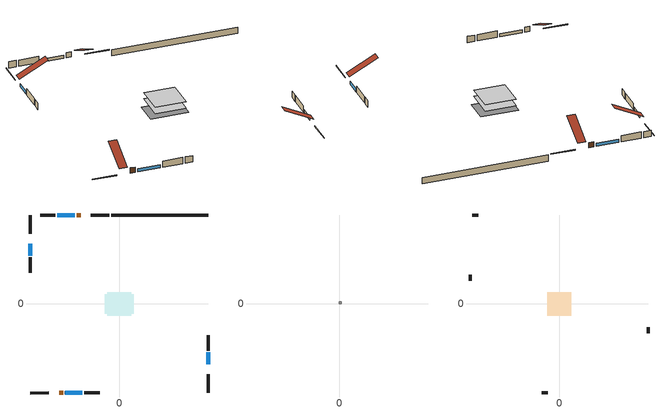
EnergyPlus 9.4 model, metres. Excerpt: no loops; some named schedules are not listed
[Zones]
living space
 floor adiabatic (AdiabaticFloorConstruction): 5.6,5.6 5.6,-5.6 -5.6,-5.6 -5.6,5.6 z0.3
 floor foundation (Slab construction): -6.86,-4.57 -6.86,4.57 6.86,4.57 6.86,-4.57 z-2.13
 wall outside (RimJoistFoundation construction 1): -4.61,42.04 -13.45,42.04 z0.3:0.61
 wall outside (RimJoistFoundation construction 3): -42.04,-42.04 -33.2,-42.04 z0.3:0.61
 wall outside (RimJoistFoundation construction): -42.04,42.04 -42.04,33.2 z0.3:0.61
 wall outside (RimJoistFoundation construction 2): 42.04,-42.04 42.04,-33.2 z0.3:0.61
 wall outside (AdiabaticWallConstruction 1): -18.27,42.04 -20.1,42.04 / -28.38,-42.04 -26.55,-42.04 z0.3:2.34
 wall outside (AdiabaticWallConstruction): 42.04,-28.38 42.04,-22.9 / -21.02,42.04 -29.25,42.04 / -25.63,-42.04 -17.4,-42.04 / -42.04,28.38 -42.04,22.9 z0.3:1.52
 wall outside (Wall construction): -30.18,42.04 -37.42,42.04 / -16.47,-42.04 -9.23,-42.04 / -42.04,21.97 -42.04,14.73 / 42.04,-21.97 42.04,-14.73 z0.3:2.74
 wall foundation (FoundationWall construction): 42.04,42.04 -3.68,42.04 z-2.13:0.3
 window (WindowConstruction 2): 42.04,-28.38 42.04,-22.9 z0.31:1.52
 window (WindowConstruction): -21.02,42.04 -29.25,42.04 z0.31:1.52
 window (WindowConstruction 1): -25.63,-42.04 -17.4,-42.04 z0.31:1.52
 window (WindowConstruction 3): -42.04,28.38 -42.04,22.9 z0.31:1.52
 door (Door): -18.27,42.04 -20.09,42.04 z0.3:2.34
 door (Door 1): -28.38,-42.04 -26.55,-42.04 z0.3:2.34
 ceiling adiabatic (AdiabaticFloorConstruction 1): -5.6,5.6 -5.6,-5.6 5.6,-5.6 5.6,5.6 z0.3
central ac and furnace airloop ret air zone
 floor adiabatic (AdiabaticConst): 0,0 0,1 1,1 1,0 z0
 wall adiabatic (AdiabaticConst): 0,1 0,0 1,0 1,1 0,1 z0:1
 ceiling adiabatic (AdiabaticConst): 1,0 1,1 0,1 0,0 z1
attic - unvented
 floor to living space (FloorBelowAttic construction Reversed): -5.6,-5.6 -5.6,5.6 5.6,5.6 5.6,-5.6 z2.74
 wall outside (WallAtticGable construction): -38.35,42.04 -41.11,42.04 / -8.3,-42.04 -5.54,-42.04 / -42.04,13.8 -42.04,11.04 / 42.04,-13.8 42.04,-11.04 z0.3:2.74
 roof outside (Roof construction): -17.34,42.04,2.74 -17.34,31.45,8.04 -14.38,31.45,8.04 -14.38,42.04,2.74; -29.31,-42.04,2.74 -29.31,-31.45,8.04 -32.27,-31.45,8.04 -32.27,-42.04,2.74; -42.04,29.31,2.74 -31.45,29.31,8.04 -31.45,32.27,8.04 -42.04,32.27,2.74; 42.04,-29.31,2.74 31.45,-29.31,8.04 31.45,-32.27,8.04 42.04,-32.27,2.74
shading: 42.04,-28.38 42.04,-22.9 / -21.02,42.04 -29.25,42.04 / -25.63,-42.04 -17.4,-42.04 / -42.04,28.38 -42.04,22.9 z0.3:1.52
[Building]
Building 1: Terrain=Suburbs
[Site:Location]
Denver Intl Ap_CO_USA: Latitude {deg}=39.83; Longitude {deg}=-104.65; Time Zone {hr}=-7; Elevation {m}=1650
[Site:GroundTemperature:Deep]
10.8753, 10.8753, 10.8753, 10.8753, 10.8753, 10.8753, 10.8753, 10.8753, 10.8753, 10.8753, 10.8753, 10.8753
[Site:GroundTemperature:Shallow]
6.71281, 4.94206, 4.80025, 5.64056, 9.01395, 12.3716, 15.2825, 17.1265, 17.2832, 15.7834, 12.9467, 9.69205
[Site:WaterMainsTemperature]
Calculation Method=Schedule; Temperature Schedule=mains temperature schedule
[Material] Roughness=Rough
Name | Thickness {m} | Conductivity {W/m-K} | Density {kg/m3} | Specific Heat {J/kg-K} | Thermal Absorptance | Solar Absorptance | Visible Absorptance
asphalt or fiberglass shingles | 0.009525 | 0.162714 | 1121.4 | 1465.45 | 0.92 | 0.7 | 0.7
CeilingStudAndCavity | 0.1397 | 0.0212587 | 65.682 | 1177.47 | 0.9 | 0.7 | 0.7
Concrete 4.0 in. | 0.0508 | 1.803125 | 2242.8 | 837.4 | 0.9 | 0.7 | 0.7
Concrete 4.0 in. 1 | 0.0508 | 1.803125 | 2242.8 | 837.4 | 0.9 | 0 | 0
Concrete 8.0 in. | 0.2032 | 1.803125 | 2242.8 | 837.4 | 0.9 | 0.7 | 0.7
DoorMaterial | 0.04445 | 0.0716541 | 512.64 | 1214.23 | 0.9 | 0.7 | 0.7
Drywall 0.5 in. | 0.0127 | 0.160291 | 801 | 837.4 | 0.9 | 0.5 | 0.1
Drywall 0.5 in. 1; Drywall 0.5 in. 2; Drywall 0.5 in. 3; Drywall 0.5 in. 4; Drywall 0.5 in. 5; Drywall 0.5 in. 6 | 0.0127 | 0.160291 | 801 | 837.4 | 0.9 | 0 | 0
Floor Covering | 0.0127 | 0.0433444 | 54.468 | 1339.84 | 0.9 | 0.9 | 0.9
Floor Covering 1 | 0.0127 | 0.0433444 | 54.468 | 1339.84 | 0.9 | 0 | 0
FloorStudAndCavity | 0.1397 | 1.75129 | 37.0049 | 1207.88 | 0.9 | 0.7 | 0.7
FoundationExtVertIns | 0.0461162 | 0.029427 | 32.04 | 1214.23 | 0.9 | 0.7 | 0.7
furniture material living space | 0.06096 | 0.115458 | 640.8 | 1214.23 | 0.9 | 0.6 | 0.1
furniture material living space 1 | 0.03048 | 0.115458 | 640.8 | 1214.23 | 0.9 | 0.6 | 0.1
furniture material living space 2 | 0.03048 | 0.115458 | 640.8 | 1214.23 | 0.9 | 0 | 0
Plywood 0.75 in. | 0.01905 | 0.115458 | 512.64 | 1214.23 | 0.9 | 0.7 | 0.7
RimJoistSheathing | 0.0508 | 0.115458 | 512.64 | 1214.23 | 0.9 | 0.7 | 0.7
RimJoistStudAndCavity | 0.0508 | 0.0371499 | 125.044 | 1163.47 | 0.9 | 0.7 | 0.7
RoofRigidIns | 0.00224212 | 0.029427 | 32.04 | 1214.23 | 0.9 | 0.7 | 0.7
RoofSheathing | 0.0127 | 0.115458 | 512.64 | 1214.23 | 0.9 | 0.7 | 0.7
WallRigidIns | 0.051816 | 0.029427 | 32.04 | 1214.23 | 0.9 | 0.7 | 0.7
WallRigidIns 1 | 0.512978 | 0.029427 | 32.04 | 1214.23 | 0.9 | 0.7 | 0.7
WallStudAndCavity | 0.1397 | 0.0823012 | 139.0536 | 1170.24 | 0.9 | 0.7 | 0.7
WallStudAndCavity 1 | 0.1397 | 0.727959 | 139.0536 | 1170.24 | 0.9 | 0.7 | 0.7
WallStudAndCavity 2 | 0.0889 | 0.380278 | 52.3479 | 1209.89 | 0.9 | 0.7 | 0.7
WallStudAndCavity 3 | 0.0889 | 0.391764 | 83.0341 | 1211.67 | 0.9 | 0.7 | 0.7
wood siding | 0.0254 | 0.102417 | 544.68 | 1172.36 | 0.92 | 0.7 | 0.7
wood siding 1 | 0.0254 | 0.102417 | 544.68 | 1172.36 | 0.9 | 0.75 | 0.75
[Material:NoMass]
Adiabatic: Roughness=Rough; Thermal Resistance {m2-K/W}=176.1; Thermal Absorptance=0.9; Solar Absorptance=0.7; Visible Absorptance=0.7
[WindowMaterial:SimpleGlazingSystem]
WindowMaterial: U-Factor {W/m2-K}=1.87374; Solar Heat Gain Coefficient=0.45
[Construction]
AdiabaticConst: Adiabatic
AdiabaticFloorConstruction: FloorStudAndCavity, WallRigidIns 1, Plywood 0.75 in., Floor Covering
AdiabaticFloorConstruction 1: FloorStudAndCavity, WallRigidIns 1, Plywood 0.75 in., Floor Covering 1
AdiabaticWallConstruction; AdiabaticWallConstruction 1: wood siding 1, WallRigidIns 1, WallStudAndCavity 2, Drywall 0.5 in.
Door; Door 1: DoorMaterial
FloorBelowAttic construction Reversed: Drywall 0.5 in., CeilingStudAndCavity
FoundationWall construction: Concrete 8.0 in., Drywall 0.5 in. 5
furniture construction living space: furniture material living space
furniture construction living space 1: furniture material living space 1, furniture material living space 2
PartitionWallConstruction: Drywall 0.5 in., WallStudAndCavity 3, Drywall 0.5 in.
PartitionWallConstruction 1: Drywall 0.5 in., WallStudAndCavity 3, Drywall 0.5 in. 6
RimJoistFoundation construction: wood siding, WallRigidIns, RimJoistSheathing, RimJoistStudAndCavity, Drywall 0.5 in. 4
RimJoistFoundation construction 1: wood siding, WallRigidIns, RimJoistSheathing, RimJoistStudAndCavity, Drywall 0.5 in. 1
RimJoistFoundation construction 2: wood siding, WallRigidIns, RimJoistSheathing, RimJoistStudAndCavity, Drywall 0.5 in. 2
RimJoistFoundation construction 3: wood siding, WallRigidIns, RimJoistSheathing, RimJoistStudAndCavity, Drywall 0.5 in. 3
Roof construction: asphalt or fiberglass shingles, RoofRigidIns, RoofSheathing
Slab construction: Concrete 4.0 in., Concrete 4.0 in. 1
Wall construction: wood siding, WallRigidIns, RoofSheathing, WallStudAndCavity, Drywall 0.5 in.
WallAtticGable construction: wood siding, RoofSheathing, WallStudAndCavity 1
WindowConstruction; WindowConstruction 1; WindowConstruction 2; WindowConstruction 3: WindowMaterial
[Zone] Multiplier=1
Name | Volume {m3} | Part of Total Floor Area
attic - unvented | 104.691 | Yes
central ac and furnace airloop ret air zone | 1 | No
living space | 611.644 | Yes
[OtherEquipment] Design Level Calculation Method=EquipmentLevel
Name | Fuel Type | Zone or ZoneList | Schedule | Design Level {W} | Fraction Latent | Fraction Radiant | Fraction Lost
central_ac_and_furnace_airloop_0_RetCondToDZ equip; central_ac_and_furnace_airloop_0_SupCondToDZ equip; central_ac_and_furnace_airloop_0_SupSensLkToDZ equip | None | attic - unvented | Always On Discrete | 0 | 0 | 0 | 0
central_ac_and_furnace_airloop_0_SupLatLkToDZ equip | None | attic - unvented | Always On Discrete | 0 | 1 | 0 | 0
central_ac_and_furnace_airloop_0_RetCondToRP equip; central_ac_and_furnace_airloop_0_RetSensLkToRP equip | None | central ac and furnace airloop ret air zone | Always On Discrete | 0 | 0 | 0 | 0
central_ac_and_furnace_airloop_0_RetLatLkToRP equip | None | central ac and furnace airloop ret air zone | Always On Discrete | 0 | 1 | 0 | 0
central_ac_and_furnace_airloop_0_SupCondToLv equip; central_ac_and_furnace_airloop_0_SupSensLkToLv equip; mech vent house fan sensible load equip | None | living space | Always On Discrete | 0 | 0 | 0 | 0
central_ac_and_furnace_airloop_0_SupLatLkToLv equip; mech vent house fan latent load equip | None | living space | Always On Discrete | 0 | 1 | 0 | 0
water heater EC adjustment | Electricity | living space | Always On Discrete | 0.01 | 0 | 0 | 1
water latent | None | living space | dhw fixtures schedule | 5740.21 | 1 | 0 | 0
water sensible | None | living space | dhw fixtures schedule | -5657.22 | 0 | 0.6 | 0
[ZoneMixing] Schedule=Always On Continuous; Design Flow Rate Calculation Method=Flow/Zone; Design Flow Rate {m3/s}=0
Name | Zone | Source Zone
central_ac_and_furnace_airloop_0_ZoneMixLvToDZ mix; whole house fan mix | attic - unvented | living space
central_ac_and_furnace_airloop_0_ZoneMixDZToLv mix | living space | attic - unvented
[SurfaceProperty:ExposedFoundationPerimeter]
Slab: Exposed Perimeter Calculation Method=TotalExposedPerimeter; Total Exposed Perimeter {m}=45.72
[InternalMass] Zone or ZoneList=living space; Surface Area {m2}=125.419
Name | Construction
furniture mass living space basement | furniture construction living space 1
furniture mass living space living | furniture construction living space
living space Basement Partition | PartitionWallConstruction 1
living space Living Partition | PartitionWallConstruction
[People]
occupants: Zone or ZoneList=living space; Number of People Schedule=occupants schedule; Number of People Calculation Method=People; Number of People=3; Fraction Radiant=0.314171; Sensible Heat Fraction=0.56303; Activity Level Schedule=occupants activity schedule; Carbon Dioxide Generation Rate {m3/s-W}=0; Enable ASHRAE 55 Comfort Warnings=No; Mean Radiant Temperature Calculation Type=ZoneAveraged
[Lights]
interior lighting: Zone or ZoneList=living space; Schedule=lighting schedule; Design Level Calculation Method=LightingLevel; Lighting Level {W}=397.913; Return Air Fraction=0; Fraction Radiant=0.6; Fraction Visible=0.2; Fraction Replaceable=1
[ElectricEquipment] Zone or ZoneList=living space; Design Level Calculation Method=EquipmentLevel
Name | Schedule | Design Level {W} | Fraction Latent | Fraction Radiant | Fraction Lost
clothes dryer | clothes dryer schedule | 80533.1 | 0.015 | 0.081 | 0.85
clothes washer | clothes washer schedule | 19448.4 | 0.03 | 0.162 | 0.7
cooking range | cooking range | 201.331 | 0.08 | 0.432 | 0.2
dishwasher | dishwasher schedule | 9828.33 | 0.3 | 0.18 | 0.4
fridge | fridge | 97.4834 | 0 | 0.6 | 0
mech vent house fan; whole house fan | Always On Discrete | 0 | 0 | 0 | 1
mech vent house fan cfis | Always On Discrete | 0 | 0 | 0 | 0
misc plug loads | misc plug loads schedule | 448.871 | 0.045 | 0.513 | 0.1
misc tv | misc tv schedule | 274.705 | 0 | 0.6 | 0
[ZoneInfiltration:DesignFlowRate] Zone or ZoneList=living space; Schedule=Always On Discrete; Design Flow Rate Calculation Method=Flow/Zone; Design Flow Rate {m3/s}=0
infil flow; natural vent flow; whole house fan flow
[AirLoopHVAC:ReturnPlenum]
Air Loop HVAC Return Plenum 1: Zone=central ac and furnace airloop ret air zone
[Foundation:Kiva]
Foundation Kiva 1: Wall Height Above Grade {m}=0.3048; Wall Depth Below Slab {m}=0.2032; Custom Block Material Name 1=FoundationExtVertIns; Custom Block Depth 1 {m}=2.4384; Custom Block X Position 1 {m}=0.2159; Custom Block Z Position 1 {m}=0
[Foundation:Kiva:Settings]
Soil Conductivity {W/m-K}=1.731; Soil Density {kg/m3}=1842.3; Soil Specific Heat {J/kg-K}=418.7; Ground Solar Absorptivity=0.9; Ground Thermal Absorptivity=0.9; Ground Surface Roughness {m}=0.03; Far-Field Width {m}=40; Deep-Ground Boundary Condition=ZeroFlux; Deep-Ground Depth {m}=40; Minimum Cell Dimension {m}=0.2; Maximum Cell Growth Coefficient=3; Simulation Timestep=Hourly
[ZoneProperty:UserViewFactors:BySurfaceName]
living space: From Surface 1=FloorBelowAttic; To Surface 1=inferred conditioned floor; View Factor 1=0.257117; From Surface 2=FloorBelowAttic; To Surface 2=furniture mass living space living; View Factor 2=0.257117; From Surface 3=FloorBelowAttic; To Surface 3=living space Living Partition; View Factor 3=0.257117; From Surface 4=FoundationWall; To Surface 4=inferred conditioned ceiling; View Factor 4=0.246036; From Surface 5=FoundationWall; To Surface 5=Slab; View Factor 5=0.246036; From Surface 6=FoundationWall; To Surface 6=furniture mass living space basement; View Factor 6=0.246036; From Surface 7=FoundationWall; To Surface 7=living space Basement Partition; View Factor 7=0.246036; From Surface 8=inferred conditioned ceiling; To Surface 8=FoundationWall; View Factor 8=0.22363; From Surface 9=inferred conditioned ceiling; To Surface 9=Slab; View Factor 9=0.251584; From Surface 10=inferred conditioned ceiling; To Surface 10=furniture mass living space basement; View Factor 10=0.251584; From Surface 11=inferred conditioned ceiling; To Surface 11=living space Basement Partition; View Factor 11=0.251584; From Surface 12=inferred conditioned floor; To Surface 12=FloorBelowAttic; View Factor 12=0.257117; From Surface 13=inferred conditioned floor; To Surface 13=furniture mass living space living; View Factor 13=0.257117; From Surface 14=inferred conditioned floor; To Surface 14=living space Living Partition; View Factor 14=0.257117; From Surface 15=RimJoistFoundation:0; To Surface 15=inferred conditioned ceiling; View Factor 15=0.246036; From Surface 16=RimJoistFoundation:0; To Surface 16=Slab; View Factor 16=0.246036; From Surface 17=RimJoistFoundation:0; To Surface 17=furniture mass living space basement; View Factor 17=0.246036; From Surface 18=RimJoistFoundation:0; To Surface 18=living space Basement Partition; View Factor 18=0.246036; From Surface 19=RimJoistFoundation:180; To Surface 19=FoundationWall; View Factor 19=0.179453; From Surface 20=RimJoistFoundation:180; To Surface 20=inferred conditioned ceiling; View Factor 20=0.201884; From Surface 21=RimJoistFoundation:180; To Surface 21=Slab; View Factor 21=0.201884; From Surface 22=RimJoistFoundation:180; To Surface 22=furniture mass living space basement; View Factor 22=0.201884; From Surface 23=RimJoistFoundation:180; To Surface 23=living space Basement Partition; View Factor 23=0.201884; From Surface 24=RimJoistFoundation:270; To Surface 24=FoundationWall; View Factor 24=0.179453; From Surface 25=RimJoistFoundation:270; To Surface 25=inferred conditioned ceiling; View Factor 25=0.201884; From Surface 26=RimJoistFoundation:270; To Surface 26=Slab; View Factor 26=0.201884; From Surface 27=RimJoistFoundation:270; To Surface 27=furniture mass living space basement; View Factor 27=0.201884; From Surface 28=RimJoistFoundation:270; To Surface 28=living space Basement Partition; View Factor 28=0.201884; From Surface 29=RimJoistFoundation:90; To Surface 29=FoundationWall; View Factor 29=0.179453; From Surface 30=RimJoistFoundation:90; To Surface 30=inferred conditioned ceiling; View Factor 30=0.201884; From Surface 31=RimJoistFoundation:90; To Surface 31=Slab; View Factor 31=0.201884; From Surface 32=RimJoistFoundation:90; To Surface 32=furniture mass living space basement; View Factor 32=0.201884; From Surface 33=RimJoistFoundation:90; To Surface 33=living space Basement Partition; View Factor 33=0.201884; From Surface 34=Slab; To Surface 34=FoundationWall; View Factor 34=0.22363; From Surface 35=Slab; To Surface 35=inferred conditioned ceiling; View Factor 35=0.251584; From Surface 36=Slab; To Surface 36=furniture mass living space basement; View Factor 36=0.251584; From Surface 37=Slab; To Surface 37=living space Basement Partition; View Factor 37=0.251584; From Surface 38=surface DoorNorth; To Surface 38=FloorBelowAttic; View Factor 38=0.215574; From Surface 39=surface DoorNorth; To Surface 39=inferred conditioned floor; View Factor 39=0.215574; From Surface 40=surface DoorNorth; To Surface 40=furniture mass living space living; View Factor 40=0.215574; From Surface 41=surface DoorNorth; To Surface 41=living space Living Partition; View Factor 41=0.215574; From Surface 42=surface DoorSouth; To Surface 42=FloorBelowAttic; View Factor 42=0.215574; From Surface 43=surface DoorSouth; To Surface 43=inferred conditioned floor; View Factor 43=0.215574; From Surface 44=surface DoorSouth; To Surface 44=furniture mass living space living; View Factor 44=0.215574; From Surface 45=surface DoorSouth; To Surface 45=living space Living Partition; View Factor 45=0.215574; From Surface 46=surface WindowEast; To Surface 46=FloorBelowAttic; View Factor 46=0.212986; From Surface 47=surface WindowEast; To Surface 47=inferred conditioned floor; View Factor 47=0.212986; From Surface 48=surface WindowEast; To Surface 48=furniture mass living space living; View Factor 48=0.212986; From Surface 49=surface WindowEast; To Surface 49=living space Living Partition; View Factor 49=0.212986; From Surface 50=surface WindowNorth; To Surface 50=FloorBelowAttic; View Factor 50=0.215574; From Surface 51=surface WindowNorth; To Surface 51=inferred conditioned floor; View Factor 51=0.215574; From Surface 52=surface WindowNorth; To Surface 52=furniture mass living space living; View Factor 52=0.215574; From Surface 53=surface WindowNorth; To Surface 53=living space Living Partition; View Factor 53=0.215574; From Surface 54=surface WindowSouth; To Surface 54=FloorBelowAttic; View Factor 54=0.215574; From Surface 55=surface WindowSouth; To Surface 55=inferred conditioned floor; View Factor 55=0.215574; From Surface 56=surface WindowSouth; To Surface 56=furniture mass living space living; View Factor 56=0.215574; From Surface 57=surface WindowSouth; To Surface 57=living space Living Partition; View Factor 57=0.215574; From Surface 58=surface WindowWest; To Surface 58=FloorBelowAttic; View Factor 58=0.212986; From Surface 59=surface WindowWest; To Surface 59=inferred conditioned floor; View Factor 59=0.212986; From Surface 60=surface WindowWest; To Surface 60=furniture mass living space living; View Factor 60=0.212986; From Surface 61=surface WindowWest; To Surface 61=living space Living Partition; View Factor 61=0.212986; From Surface 62=Wall:0; To Surface 62=FloorBelowAttic; View Factor 62=0.215574; From Surface 63=Wall:0; To Surface 63=inferred conditioned floor; View Factor 63=0.215574; From Surface 64=Wall:0; To Surface 64=furniture mass living space living; View Factor 64=0.215574; From Surface 65=Wall:0; To Surface 65=living space Living Partition; View Factor 65=0.215574; From Surface 66=Wall:180; To Surface 66=FloorBelowAttic; View Factor 66=0.215574; From Surface 67=Wall:180; To Surface 67=inferred conditioned floor; View Factor 67=0.215574; From Surface 68=Wall:180; To Surface 68=furniture mass living space living; View Factor 68=0.215574; From Surface 69=Wall:180; To Surface 69=living space Living Partition; View Factor 69=0.215574; From Surface 70=Wall:270; To Surface 70=FloorBelowAttic; View Factor 70=0.212986; From Surface 71=Wall:270; To Surface 71=inferred conditioned floor; View Factor 71=0.212986; From Surface 72=Wall:270; To Surface 72=furniture mass living space living; View Factor 72=0.212986; From Surface 73=Wall:270; To Surface 73=living space Living Partition; View Factor 73=0.212986; From Surface 74=Wall:90; To Surface 74=FloorBelowAttic; View Factor 74=0.212986; From Surface 75=Wall:90; To Surface 75=inferred conditioned floor; View Factor 75=0.212986; From Surface 76=Wall:90; To Surface 76=furniture mass living space living; View Factor 76=0.212986; From Surface 77=Wall:90; To Surface 77=living space Living Partition; View Factor 77=0.212986; From Surface 78=DoorNorth; To Surface 78=FloorBelowAttic; View Factor 78=0.215574; From Surface 79=DoorNorth; To Surface 79=inferred conditioned floor; View Factor 79=0.215574; From Surface 80=DoorNorth; To Surface 80=furniture mass living space living; View Factor 80=0.215574; From Surface 81=DoorNorth; To Surface 81=living space Living Partition; View Factor 81=0.215574; From Surface 82=DoorSouth; To Surface 82=FloorBelowAttic; View Factor 82=0.215574; From Surface 83=DoorSouth; To Surface 83=inferred conditioned floor; View Factor 83=0.215574; From Surface 84=DoorSouth; To Surface 84=furniture mass living space living; View Factor 84=0.215574; From Surface 85=DoorSouth; To Surface 85=living space Living Partition; View Factor 85=0.215574; From Surface 86=WindowEast; To Surface 86=FloorBelowAttic; View Factor 86=0.212986; From Surface 87=WindowEast; To Surface 87=inferred conditioned floor; View Factor 87=0.212986; From Surface 88=WindowEast; To Surface 88=furniture mass living space living; View Factor 88=0.212986; From Surface 89=WindowEast; To Surface 89=living space Living Partition; View Factor 89=0.212986; From Surface 90=WindowNorth; To Surface 90=FloorBelowAttic; View Factor 90=0.215574; From Surface 91=WindowNorth; To Surface 91=inferred conditioned floor; View Factor 91=0.215574; From Surface 92=WindowNorth; To Surface 92=furniture mass living space living; View Factor 92=0.215574; From Surface 93=WindowNorth; To Surface 93=living space Living Partition; View Factor 93=0.215574; From Surface 94=WindowSouth; To Surface 94=FloorBelowAttic; View Factor 94=0.215574; From Surface 95=WindowSouth; To Surface 95=inferred conditioned floor; View Factor 95=0.215574; From Surface 96=WindowSouth; To Surface 96=furniture mass living space living; View Factor 96=0.215574; From Surface 97=WindowSouth; To Surface 97=living space Living Partition; View Factor 97=0.215574; From Surface 98=WindowWest; To Surface 98=FloorBelowAttic; View Factor 98=0.212986; From Surface 99=WindowWest; To Surface 99=inferred conditioned floor; View Factor 99=0.212986; From Surface 100=WindowWest; To Surface 100=furniture mass living space living; View Factor 100=0.212986; From Surface 101=WindowWest; To Surface 101=living space Living Partition; View Factor 101=0.212986; From Surface 102=furniture mass living space basement; To Surface 102=inferred conditioned ceiling; View Factor 102=0.326323; From Surface 103=furniture mass living space basement; To Surface 103=Slab; View Factor 103=0.326323; From Surface 104=furniture mass living space basement; To Surface 104=living space Basement Partition; View Factor 104=0.326323; From Surface 105=furniture mass living space living; To Surface 105=FloorBelowAttic; View Factor 105=0.274818; From Surface 106=furniture mass living space living; To Surface 106=inferred conditioned floor; View Factor 106=0.274818; From Surface 107=furniture mass living space living; To Surface 107=living space Living Partition; View Factor 107=0.274818; From Surface 108=living space Basement Partition; To Surface 108=inferred conditioned ceiling; View Factor 108=0.326323; From Surface 109=living space Basement Partition; To Surface 109=Slab; View Factor 109=0.326323; From Surface 110=living space Basement Partition; To Surface 110=furniture mass living space basement; View Factor 110=0.326323; From Surface 111=living space Living Partition; To Surface 111=FloorBelowAttic; View Factor 111=0.274818; From Surface 112=living space Living Partition; To Surface 112=inferred conditioned floor; View Factor 112=0.274818; From Surface 113=living space Living Partition; To Surface 113=furniture mass living space living; View Factor 113=0.274818
[Exterior:Lights]
exterior lighting: Schedule=exterior lighting schedule; Design Level {W}=35.404
[EnergyManagementSystem:Sensor] Output:Variable or Output:Meter Index Key=attic - unvented
Name | Output:Variable or Output:Meter
central_ac_and_furnace_airloop_0_DZ_T_s | Zone Air Temperature
central_ac_and_furnace_airloop_0_DZ_W_s | Zone Mean Air Humidity Ratio
[Schedule:Constant]
Name | Hourly Value
Always On Continuous; Always On Discrete | 1
occupants activity schedule | 117.228
[Schedule:Week:Daily]
lighting schedule Week Rule - Jan1-Jan27: lighting schedule allday1, lighting schedule allday1, lighting schedule allday1, lighting schedule allday1, lighting schedule allday1, lighting schedule allday1, lighting schedule allday1, Schedule Day 16, Schedule Day 16, Schedule Day 16, Schedule Day 16, Schedule Day 16
lighting schedule Week Rule - Jan28-Feb3: lighting schedule allday1, lighting schedule allday1, lighting schedule allday1, lighting schedule allday1, lighting schedule allday2, lighting schedule allday2, lighting schedule allday2, Schedule Day 16, Schedule Day 16, Schedule Day 16, Schedule Day 16, Schedule Day 16
lighting schedule Week Rule - Feb4-Feb24: lighting schedule allday2, lighting schedule allday2, lighting schedule allday2, lighting schedule allday2, lighting schedule allday2, lighting schedule allday2, lighting schedule allday2, Schedule Day 16, Schedule Day 16, Schedule Day 16, Schedule Day 16, Schedule Day 16
lighting schedule Week Rule - Feb25-Mar3: lighting schedule allday2, lighting schedule allday2, lighting schedule allday2, lighting schedule allday2, lighting schedule allday3, lighting schedule allday3, lighting schedule allday3, Schedule Day 16, Schedule Day 16, Schedule Day 16, Schedule Day 16, Schedule Day 16
lighting schedule Week Rule - Mar4-Mar31: lighting schedule allday3, lighting schedule allday3, lighting schedule allday3, lighting schedule allday3, lighting schedule allday3, lighting schedule allday3, lighting schedule allday3, Schedule Day 16, Schedule Day 16, Schedule Day 16, Schedule Day 16, Schedule Day 16
dhw fixtures schedule Week Rule - Jan1-Jan6: dhw fixtures schedule allday1, dhw fixtures schedule allday1, dhw fixtures schedule allday2, dhw fixtures schedule allday3, dhw fixtures schedule allday4, dhw fixtures schedule allday5, dhw fixtures schedule allday6, Schedule Day 13, Schedule Day 13, Schedule Day 13, Schedule Day 13, Schedule Day 13
dhw fixtures schedule Week Rule - Jan7-Dec31: dhw fixtures schedule allday7, dhw fixtures schedule allday1, dhw fixtures schedule allday2, dhw fixtures schedule allday3, dhw fixtures schedule allday4, dhw fixtures schedule allday5, dhw fixtures schedule allday6, Schedule Day 13, Schedule Day 13, Schedule Day 13, Schedule Day 13, Schedule Day 13
occupants schedule Week Rule - Jan1-Dec31: occupants schedule allday1, occupants schedule allday1, occupants schedule allday1, occupants schedule allday1, occupants schedule allday1, occupants schedule allday1, occupants schedule allday1, Schedule Day 7, Schedule Day 7, Schedule Day 7, Schedule Day 7, Schedule Day 7
[Schedule:Year]
lighting schedule: lighting schedule Week Rule - Jan1-Jan27, 1, 1, 1, 27, lighting schedule Week Rule - Jan28-Feb3, 1, 28, 2, 3, lighting schedule Week Rule - Feb4-Feb24, 2, 4, 2, 24, lighting schedule Week Rule - Feb25-Mar3, 2, 25, 3, 3, lighting schedule Week Rule - Mar4-Mar31, 3, 4, 3, 31, lighting schedule Week Rule - Apr1-Apr28, 4, 1, 4, 28, lighting schedule Week Rule - Apr29-May5, 4, 29, 5, 5, lighting schedule Week Rule - May6-May26, 5, 6, 5, 26, lighting schedule Week Rule - May27-Jun2, 5, 27, 6, 2, lighting schedule Week Rule - Jun3-Jun30, 6, 3, 6, 30, lighting schedule Week Rule - Jul1-Jul28, 7, 1, 7, 28, lighting schedule Week Rule - Jul29-Aug4, 7, 29, 8, 4, lighting schedule Week Rule - Aug5-Aug25, 8, 5, 8, 25, lighting schedule Week Rule - Aug26-Sep1, 8, 26, 9, 1, lighting schedule Week Rule - Sep2-Sep29, 9, 2, 9, 29, lighting schedule Week Rule - Sep30-Oct6, 9, 30, 10, 6, lighting schedule Week Rule - Oct7-Oct27, 10, 7, 10, 27, lighting schedule Week Rule - Oct28-Nov3, 10, 28, 11, 3, lighting schedule Week Rule - Nov4-Nov24, 11, 4, 11, 24, lighting schedule Week Rule - Nov25-Dec1, 11, 25, 12, 1, lighting schedule Week Rule - Dec2-Dec31, 12, 2, 12, 31
clothes dryer schedule: clothes dryer schedule Week Rule - Jan1-Jan6, 1, 1, 1, 6, clothes dryer schedule Week Rule - Jan7-Dec31, 1, 7, 12, 31
clothes washer schedule: clothes washer schedule Week Rule - Jan1-Jan6, 1, 1, 1, 6, clothes washer schedule Week Rule - Jan7-Dec31, 1, 7, 12, 31
cooking range: cooking range Week Rule - Jan1-Feb24, 1, 1, 2, 24, cooking range Week Rule - Feb25-Mar3, 2, 25, 3, 3, cooking range Week Rule - Mar4-Mar31, 3, 4, 3, 31, cooking range Week Rule - Apr1-Apr28, 4, 1, 4, 28, cooking range Week Rule - Apr29-May5, 4, 29, 5, 5, cooking range Week Rule - May6-May26, 5, 6, 5, 26, cooking range Week Rule - May27-Jun2, 5, 27, 6, 2, cooking range Week Rule - Jun3-Jun30, 6, 3, 6, 30, cooking range Week Rule - Jul1-Aug25, 7, 1, 8, 25, cooking range Week Rule - Aug26-Sep1, 8, 26, 9, 1, cooking range Week Rule - Sep2-Sep29, 9, 2, 9, 29, cooking range Week Rule - Sep30-Oct6, 9, 30, 10, 6, cooking range Week Rule - Oct7-Nov24, 10, 7, 11, 24, cooking range Week Rule - Nov25-Dec1, 11, 25, 12, 1, cooking range Week Rule - Dec2-Dec31, 12, 2, 12, 31
dhw fixtures schedule: dhw fixtures schedule Week Rule - Jan1-Jan6, 1, 1, 1, 6, dhw fixtures schedule Week Rule - Jan7-Dec31, 1, 7, 12, 31
dishwasher schedule: dishwasher schedule Week Rule - Jan1-Jan6, 1, 1, 1, 6, dishwasher schedule Week Rule - Jan7-Dec31, 1, 7, 12, 31
exterior lighting schedule: exterior lighting schedule Week Rule - Jan1-Jan6, 1, 1, 1, 6, exterior lighting schedule Week Rule - Jan7-Jan27, 1, 7, 1, 27, exterior lighting schedule Week Rule - Jan28-Feb3, 1, 28, 2, 3, exterior lighting schedule Week Rule - Feb4-Feb24, 2, 4, 2, 24, exterior lighting schedule Week Rule - Feb25-Mar3, 2, 25, 3, 3, exterior lighting schedule Week Rule - Mar4-Mar31, 3, 4, 3, 31, exterior lighting schedule Week Rule - Apr1-Apr28, 4, 1, 4, 28, exterior lighting schedule Week Rule - Apr29-May5, 4, 29, 5, 5, exterior lighting schedule Week Rule - May6-May26, 5, 6, 5, 26, exterior lighting schedule Week Rule - May27-Jun2, 5, 27, 6, 2, exterior lighting schedule Week Rule - Jun3-Jun30, 6, 3, 6, 30, exterior lighting schedule Week Rule - Jul1-Aug25, 7, 1, 8, 25, exterior lighting schedule Week Rule - Aug26-Sep1, 8, 26, 9, 1, exterior lighting schedule Week Rule - Sep2-Sep29, 9, 2, 9, 29, exterior lighting schedule Week Rule - Sep30-Oct6, 9, 30, 10, 6, exterior lighting schedule Week Rule - Oct7-Oct27, 10, 7, 10, 27, exterior lighting schedule Week Rule - Oct28-Nov3, 10, 28, 11, 3, exterior lighting schedule Week Rule - Nov4-Nov24, 11, 4, 11, 24, exterior lighting schedule Week Rule - Nov25-Dec1, 11, 25, 12, 1, exterior lighting schedule Week Rule - Dec2-Dec31, 12, 2, 12, 31
fridge: fridge Week Rule - Jan1-Jan27, 1, 1, 1, 27, fridge Week Rule - Jan28-Feb3, 1, 28, 2, 3, fridge Week Rule - Feb4-Feb24, 2, 4, 2, 24, fridge Week Rule - Feb25-Mar3, 2, 25, 3, 3, fridge Week Rule - Mar4-May26, 3, 4, 5, 26, fridge Week Rule - May27-Jun2, 5, 27, 6, 2, fridge Week Rule - Jun3-Sep29, 6, 3, 9, 29, fridge Week Rule - Sep30-Oct6, 9, 30, 10, 6, fridge Week Rule - Oct7-Oct27, 10, 7, 10, 27, fridge Week Rule - Oct28-Nov3, 10, 28, 11, 3, fridge Week Rule - Nov4-Nov24, 11, 4, 11, 24, fridge Week Rule - Nov25-Dec1, 11, 25, 12, 1, fridge Week Rule - Dec2-Dec31, 12, 2, 12, 31
misc plug loads schedule: misc plug loads schedule Week Rule - Jan1-Jan27, 1, 1, 1, 27, misc plug loads schedule Week Rule - Jan28-Feb3, 1, 28, 2, 3, misc plug loads schedule Week Rule - Feb4-Feb24, 2, 4, 2, 24, misc plug loads schedule Week Rule - Feb25-Mar3, 2, 25, 3, 3, misc plug loads schedule Week Rule - Mar4-Mar31, 3, 4, 3, 31, misc plug loads schedule Week Rule - Apr1-Apr28, 4, 1, 4, 28, misc plug loads schedule Week Rule - Apr29-May5, 4, 29, 5, 5, misc plug loads schedule Week Rule - May6-May26, 5, 6, 5, 26, misc plug loads schedule Week Rule - May27-Jun2, 5, 27, 6, 2, misc plug loads schedule Week Rule - Jun3-Jun30, 6, 3, 6, 30, misc plug loads schedule Week Rule - Jul1-Aug25, 7, 1, 8, 25, misc plug loads schedule Week Rule - Aug26-Sep1, 8, 26, 9, 1, misc plug loads schedule Week Rule - Sep2-Sep29, 9, 2, 9, 29, misc plug loads schedule Week Rule - Sep30-Oct6, 9, 30, 10, 6, misc plug loads schedule Week Rule - Oct7-Oct27, 10, 7, 10, 27, misc plug loads schedule Week Rule - Oct28-Nov3, 10, 28, 11, 3, misc plug loads schedule Week Rule - Nov4-Nov24, 11, 4, 11, 24, misc plug loads schedule Week Rule - Nov25-Dec1, 11, 25, 12, 1, misc plug loads schedule Week Rule - Dec2-Dec31, 12, 2, 12, 31
misc tv schedule: misc tv schedule Week Rule - Jan1-Jan6, 1, 1, 1, 6, misc tv schedule Week Rule - Jan7-Jan27, 1, 7, 1, 27, misc tv schedule Week Rule - Jan28-Feb3, 1, 28, 2, 3, misc tv schedule Week Rule - Feb4-Feb24, 2, 4, 2, 24, misc tv schedule Week Rule - Feb25-Mar3, 2, 25, 3, 3, misc tv schedule Week Rule - Mar4-Mar31, 3, 4, 3, 31, misc tv schedule Week Rule - Apr1-Apr28, 4, 1, 4, 28, misc tv schedule Week Rule - Apr29-May5, 4, 29, 5, 5, misc tv schedule Week Rule - May6-May26, 5, 6, 5, 26, misc tv schedule Week Rule - May27-Jun2, 5, 27, 6, 2, misc tv schedule Week Rule - Jun3-Jun30, 6, 3, 6, 30, misc tv schedule Week Rule - Jul1-Jul28, 7, 1, 7, 28, misc tv schedule Week Rule - Jul29-Aug4, 7, 29, 8, 4, misc tv schedule Week Rule - Aug5-Aug25, 8, 5, 8, 25, misc tv schedule Week Rule - Aug26-Sep1, 8, 26, 9, 1, misc tv schedule Week Rule - Sep2-Sep29, 9, 2, 9, 29, misc tv schedule Week Rule - Sep30-Oct6, 9, 30, 10, 6, misc tv schedule Week Rule - Oct7-Oct27, 10, 7, 10, 27, misc tv schedule Week Rule - Oct28-Nov3, 10, 28, 11, 3, misc tv schedule Week Rule - Nov4-Nov24, 11, 4, 11, 24, misc tv schedule Week Rule - Nov25-Dec1, 11, 25, 12, 1, misc tv schedule Week Rule - Dec2-Dec31, 12, 2, 12, 31
occupants schedule: occupants schedule Week Rule - Jan1-Dec31, 1, 1, 12, 31
[Schedule:Compact]
mains temperature schedule: Through: 01/03, For: AllDays, Until: 24:00, 9.98111, Through: 01/04, For: AllDays, Until: 24:00, 9.92111, Through: 01/05, For: AllDays, Until: 24:00, 9.86222, Through: 01/06, For: AllDays, Until: 24:00, 9.80444, Through: 01/07, For: AllDays, Until: 24:00, 9.74833, Through: 01/08, For: AllDays, Until: 24:00, 9.69333, Through: 01/09, For: AllDays, Until: 24:00, 9.63944, Through: 01/10, For: AllDays, Until: 24:00, 9.58722, Through: 01/11, For: AllDays, Until: 24:00, 9.53667, Through: 01/12, For: AllDays, Until: 24:00, 9.48722, Through: 01/13, For: AllDays, Until: 24:00, 9.43889, Through: 01/14, For: AllDays, Until: 24:00, 9.39222, Through: 01/15, For: AllDays, Until: 24:00, 9.34722, Through: 01/16, For: AllDays, Until: 24:00, 9.30333, Through: 01/17, For: AllDays, Until: 24:00, 9.26111, Through: 01/18, For: AllDays, Until: 24:00, 9.22, Through: 01/19, For: AllDays, Until: 24:00, 9.18056, Through: 01/20, For: AllDays, Until: 24:00, 9.14278, Through: 01/21, For: AllDays, Until: 24:00, 9.10611, Through: 01/22, For: AllDays, Until: 24:00, 9.07111, Through: 01/23, For: AllDays, Until: 24:00, 9.03778, Through: 01/24, For: AllDays, Until: 24:00, 9.00611, Through: 01/25, For: AllDays, Until: 24:00, 8.97556, Through: 01/26, For: AllDays, Until: 24:00, 8.94722, Through: 01/27, For: AllDays, Until: 24:00, 8.92, Through: 01/28, For: AllDays, Until: 24:00, 8.89389, Through: 01/29, For: AllDays, Until: 24:00, 8.87, Through: 01/30, For: AllDays, Until: 24:00, 8.84778, Through: 01/31, For: AllDays, Until: 24:00, 8.82667, Through: 02/01, For: AllDays, Until: 24:00, 8.80722, Through: 02/02, For: AllDays, Until: 24:00, 8.78944, Through: 02/03, For: AllDays, Until: 24:00, 8.77333, Through: 02/04, For: AllDays, Until: 24:00, 8.75889, Through: 02/05, For: AllDays, Until: 24:00, 8.74611, Through: 02/06, For: AllDays, Until: 24:00, 8.735, Through: 02/07, For: AllDays, Until: 24:00, 8.725, Through: 02/08, For: AllDays, Until: 24:00, 8.71722, Through: 02/09, For: AllDays, Until: 24:00, 8.71056, Through: 02/10, For: AllDays, Until: 24:00, 8.70611, Through: 02/11, For: AllDays, Until: 24:00, 8.70278, Through: 02/12, For: AllDays, Until: 24:00, 8.70111, Through: 02/13, For: AllDays, Until: 24:00, 8.70167, Through: 02/14, For: AllDays, Until: 24:00, 8.70333, Through: 02/15, For: AllDays, Until: 24:00, 8.70667, Through: 02/16, For: AllDays, Until: 24:00, 8.71167, Through: 02/17, For: AllDays, Until: 24:00, 8.71833, Through: 02/18, For: AllDays, Until: 24:00, 8.72667, Through: 02/19, For: AllDays, Until: 24:00, 8.73667, Through: 02/20, For: AllDays, Until: 24:00, 8.74778, Through: 02/21, For: AllDays, Until: 24:00, 8.76111, Through: 02/22, For: AllDays, Until: 24:00, 8.77611, Through: 02/23, For: AllDays, Until: 24:00, 8.79222, Through: 02/24, For: AllDays, Until: 24:00, 8.81, Through: 02/25, For: AllDays, Until: 24:00, 8.82944, Through: 02/26, For: AllDays, Until: 24:00, 8.85111, Through: 02/27, For: AllDays, Until: 24:00, 8.87333, Through: 02/28, For: AllDays, Until: 24:00, 8.89778, Through: 03/01, For: AllDays, Until: 24:00, 8.92389, Through: 03/02, For: AllDays, Until: 24:00, 8.95111, Through: 03/03, For: AllDays, Until: 24:00, 8.98, Through: 03/04, For: AllDays, Until: 24:00, 9.01056, Through: 03/05, For: AllDays, Until: 24:00, 9.04278, Through: 03/06, For: AllDays, Until: 24:00, 9.07667, Through: 03/07, For: AllDays, Until: 24:00, 9.11167, Through: 03/08, For: AllDays, Until: 24:00, 9.14833, Through: 03/09, For: AllDays, Until: 24:00, 9.18667, Through: 03/10, For: AllDays, Until: 24:00, 9.22611, Through: 03/11, For: AllDays, Until: 24:00, 9.26722, Through: 03/12, For: AllDays, Until: 24:00, 9.31, Through: 03/13, For: AllDays, Until: 24:00, 9.35389, Through: 03/14, For: AllDays, Until: 24:00, 9.39944, Through: 03/15, For: AllDays, Until: 24:00, 9.44611, Through: 03/16, For: AllDays, Until: 24:00, 9.49444, Through: 03/17, For: AllDays, Until: 24:00, 9.54444, Through: 03/18, For: AllDays, Until: 24:00, 9.595, Through: 03/19, For: AllDays, Until: 24:00, 9.64778, Through: 03/20, For: AllDays, Until: 24:00, 9.70167, Through: 03/21, For: AllDays, Until: 24:00, 9.75667, Through: 03/22, For: AllDays, Until: 24:00, 9.81333, Through: 03/23, For: AllDays, Until: 24:00, 9.87111, Through: 03/24, For: AllDays, Until: 24:00, 9.93, Through: 03/25, For: AllDays, Until: 24:00, 9.99, Through: 03/26, For: AllDays, Until: 24:00, 10.0517, Through: 03/27, For: AllDays, Until: 24:00, 10.1144, Through: 03/28, For: AllDays, Until: 24:00, 10.1783, Through: 03/29, For: AllDays, Until: 24:00, 10.2439, Through: 03/30, For: AllDays, Until: 24:00, 10.31, Through: 03/31, For: AllDays, Until: 24:00, 10.3778, Through: 04/01, For: AllDays, Until: 24:00, 10.4461, Through: 04/02, For: AllDays, Until: 24:00, 10.5161, Through: 04/03, For: AllDays, Until: 24:00, 10.5867, Through: 04/04, For: AllDays, Until: 24:00, 10.6589, Through: 04/05, For: AllDays, Until: 24:00, 10.7317, Through: 04/06, For: AllDays, Until: 24:00, 10.8056, Through: 04/07, For: AllDays, Until: 24:00, 10.8811, Through: 04/08, For: AllDays, Until: 24:00, 10.9567, Through: 04/09, For: AllDays, Until: 24:00, 11.0339, Through: 04/10, For: AllDays, Until: 24:00, 11.1117, Through: 04/11, For: AllDays, Until: 24:00, 11.1906, Through: 04/12, For: AllDays, Until: 24:00, 11.27, Through: 04/13, For: AllDays, Until: 24:00, 11.3511, Through: 04/14, For: AllDays, Until: 24:00, 11.4322, Through: 04/15, For: AllDays, Until: 24:00, 11.5144, Through: 04/16, For: AllDays, Until: 24:00, 11.5978, Through: 04/17, For: AllDays, Until: 24:00, 11.6817, Through: 04/18, For: AllDays, Until: 24:00, 11.7661, Through: 04/19, For: AllDays, Until: 24:00, 11.8511, Through: 04/20, For: AllDays, Until: 24:00, 11.9372, Through: 04/21, For: AllDays, Until: 24:00, 12.0239, Through: 04/22, For: AllDays, Until: 24:00, 12.1111, Through: 04/23, For: AllDays, Until: 24:00, 12.1994, Through: 04/24, For: AllDays, Until: 24:00, 12.2878, Through: 04/25, For: AllDays, Until: 24:00, 12.3767, Through: 04/26, For: AllDays, Until: 24:00, 12.4667, Through: 04/27, For: AllDays, Until: 24:00, 12.5567, Through: 04/28, For: AllDays, Until: 24:00, 12.6472, Through: 04/29, For: AllDays, Until: 24:00, 12.7383, Through: 04/30, For: AllDays, Until: 24:00, 12.83, Through: 05/01, For: AllDays, Until: 24:00, 12.9222, Through: 05/02, For: AllDays, Until: 24:00, 13.0144, Through: 05/03, For: AllDays, Until: 24:00, 13.1072, Through: 05/04, For: AllDays, Until: 24:00, 13.2, Through: 05/05, For: AllDays, Until: 24:00, 13.2933, Through: 05/06, For: AllDays, Until: 24:00, 13.3872, Through: 05/07, For: AllDays, Until: 24:00, 13.4806, Through: 05/08, For: AllDays, Until: 24:00, 13.575, Through: 05/09, For: AllDays, Until: 24:00, 13.6689, Through: 05/10, For: AllDays, Until: 24:00, 13.7633, Through: 05/11, For: AllDays, Until: 24:00, 13.8578, Through: 05/12, For: AllDays, Until: 24:00, 13.9528, Through: 05/13, For: AllDays, Until: 24:00, 14.0472, Through: 05/14, For: AllDays, Until: 24:00, 14.1422, Through: 05/15, For: AllDays, Until: 24:00, 14.2367, Through: 05/16, For: AllDays, Until: 24:00, 14.3317, Through: 05/17, For: AllDays, Until: 24:00, 14.4267, Through: 05/18, For: AllDays, Until: 24:00, 14.5211, Through: 05/19, For: AllDays, Until: 24:00, 14.6156, Through: 05/20, For: AllDays, Until: 24:00, 14.71, Through: 05/21, For: AllDays, Until: 24:00, 14.8044, Through: 05/22, For: AllDays, Until: 24:00, 14.8983, Through: 05/23, For: AllDays, Until: 24:00, 14.9922, Through: 05/24, For: AllDays, Until: 24:00, 15.0861, Through: 05/25, For: AllDays, Until: 24:00, 15.1794, Through: 05/26, For: AllDays, Until: 24:00, 15.2728, Through: 05/27, For: AllDays, Until: 24:00, 15.3656, Through: 05/28, For: AllDays, Until: 24:00, 15.4578, Through: 05/29, For: AllDays, Until: 24:00, 15.55, Through: 05/30, For: AllDays, Until: 24:00, 15.6417, Through: 05/31, For: AllDays, Until: 24:00, 15.7333, Through: 06/01, For: AllDays, Until: 24:00, 15.8239, Through: 06/02, For: AllDays, Until: 24:00, 15.9144, Through: 06/03, For: AllDays, Until: 24:00, 16.0044, Through: 06/04, For: AllDays, Until: 24:00, 16.0933, Through: 06/05, For: AllDays, Until: 24:00, 16.1822, Through: 06/06, For: AllDays, Until: 24:00, 16.2706, Through: 06/07, For: AllDays, Until: 24:00, 16.3583, Through: 06/08, For: AllDays, Until: 24:00, 16.445, Through: 06/09, For: AllDays, Until: 24:00, 16.5311, Through: 06/10, For: AllDays, Until: 24:00, 16.6167, Through: 06/11, For: AllDays, Until: 24:00, 16.7017, Through: 06/12, For: AllDays, Until: 24:00, 16.7861, Through: 06/13, For: AllDays, Until: 24:00, 16.8694, Through: 06/14, For: AllDays, Until: 24:00, 16.9517, Through: 06/15, For: AllDays, Until: 24:00, 17.0339, Through: 06/16, For: AllDays, Until: 24:00, 17.1144, Through: 06/17, For: AllDays, Until: 24:00, 17.1944, Through: 06/18, For: AllDays, Until: 24:00, 17.2739, Through: 06/19, For: AllDays, Until: 24:00, 17.3522, Through: 06/20, For: AllDays, Until: 24:00, 17.4294, Through: 06/21, For: AllDays, Until: 24:00, 17.5061, Through: 06/22, For: AllDays, Until: 24:00, 17.5811, Through: 06/23, For: AllDays, Until: 24:00, 17.6556, Through: 06/24, For: AllDays, Until: 24:00, 17.7289, Through: 06/25, For: AllDays, Until: 24:00, 17.8017, Through: 06/26, For: AllDays, Until: 24:00, 17.8728, Through: 06/27, For: AllDays, Until: 24:00, 17.9428, Through: 06/28, For: AllDays, Until: 24:00, 18.0122, Through: 06/29, For: AllDays, Until: 24:00, 18.08, Through: 06/30, For: AllDays, Until: 24:00, 18.1467, Through: 07/01, For: AllDays, Until: 24:00, 18.2128, Through: 07/02, For: AllDays, Until: 24:00, 18.2772, Through: 07/03, For: AllDays, Until: 24:00, 18.3406, Through: 07/04, For: AllDays, Until: 24:00, 18.4022, Through: 07/05, For: AllDays, Until: 24:00, 18.4633, Through: 07/06, For: AllDays, Until: 24:00, 18.5228, Through: 07/07, For: AllDays, Until: 24:00, 18.5811, Through: 07/08, For: AllDays, Until: 24:00, 18.6378, Through: 07/09, For: AllDays, Until: 24:00, 18.6939, Through: 07/10, For: AllDays, Until: 24:00, 18.7478, Through: 07/11, For: AllDays, Until: 24:00, 18.8011, Through: 07/12, For: AllDays, Until: 24:00, 18.8528, Through: 07/13, For: AllDays, Until: 24:00, 18.9028, Through: 07/14, For: AllDays, Until: 24:00, 18.9517, Through: 07/15, For: AllDays, Until: 24:00, 18.9994, Through: 07/16, For: AllDays, Until: 24:00, 19.0456, Through: 07/17, For: AllDays, Until: 24:00, 19.09, Through: 07/18, For: AllDays, Until: 24:00, 19.1333, Through: 07/19, For: AllDays, Until: 24:00, 19.175, Through: 07/20, For: AllDays, Until: 24:00, 19.215, Through: 07/21, For: AllDays, Until: 24:00, 19.2539, Through: 07/22, For: AllDays, Until: 24:00, 19.2911, Through: 07/23, For: AllDays, Until: 24:00, 19.3267, Through: 07/24, For: AllDays, Until: 24:00, 19.3611, Through: 07/25, For: AllDays, Until: 24:00, 19.3939, Through: 07/26, For: AllDays, Until: 24:00, 19.425, Through: 07/27, For: AllDays, Until: 24:00, 19.4544, Through: 07/28, For: AllDays, Until: 24:00, 19.4828, Through: 07/29, For: AllDays, Until: 24:00, 19.5094, Through: 07/30, For: AllDays, Until: 24:00, 19.5339, Through: 07/31, For: AllDays, Until: 24:00, 19.5578, Through: 08/01, For: AllDays, Until: 24:00, 19.5794, Through: 08/02, For: AllDays, Until: 24:00, 19.5994, Through: 08/03, For: AllDays, Until: 24:00, 19.6183, Through: 08/04, For: AllDays, Until: 24:00, 19.635, Through: 08/05, For: AllDays, Until: 24:00, 19.6506, Through: 08/06, For: AllDays, Until: 24:00, 19.6644, Through: 08/07, For: AllDays, Until: 24:00, 19.6767, Through: 08/08, For: AllDays, Until: 24:00, 19.6872, Through: 08/09, For: AllDays, Until: 24:00, 19.6961, Through: 08/10, For: AllDays, Until: 24:00, 19.7033, Through: 08/11, For: AllDays, Until: 24:00, 19.7089, Through: 08/12, For: AllDays, Until: 24:00, 19.7128, Through: 08/13, For: AllDays, Until: 24:00, 19.7156, Through: 08/14, For: AllDays, Until: 24:00, 19.7161, Through: 08/15, For: AllDays, Until: 24:00, 19.715, Through: 08/16, For: AllDays, Until: 24:00, 19.7128, Through: 08/17, For: AllDays, Until: 24:00, 19.7089, Through: 08/18, For: AllDays, Until: 24:00, 19.7028, Through: 08/19, For: AllDays, Until: 24:00, 19.6956, Through: 08/20, For: AllDays, Until: 24:00, 19.6867, Through: 08/21, For: AllDays, Until: 24:00, 19.6761, Through: 08/22, For: AllDays, Until: 24:00, 19.6639, Through: 08/23, For: AllDays, Until: 24:00, 19.65, Through: 08/24, For: AllDays, Until: 24:00, 19.6344, Through: 08/25, For: AllDays, Until: 24:00, 19.6172, Through: 08/26, For: AllDays, Until: 24:00, 19.5989, Through: 08/27, For: AllDays, Until: 24:00, 19.5783, Through: 08/28, For: AllDays, Until: 24:00, 19.5567, Through: 08/29, For: AllDays, Until: 24:00, 19.5333, Through: 08/30, For: AllDays, Until: 24:00, 19.5083, Through: 08/31, For: AllDays, Until: 24:00, 19.4817, Through: 09/01, For: AllDays, Until: 24:00, 19.4533, Through: 09/02, For: AllDays, Until: 24:00, 19.4239, Through: 09/03, For: AllDays, Until: 24:00, 19.3922, Through: 09/04, For: AllDays, Until: 24:00, 19.3594, Through: 09/05, For: AllDays, Until: 24:00, 19.3256, Through: 09/06, For: AllDays, Until: 24:00, 19.2894, Through: 09/07, For: AllDays, Until: 24:00, 19.2522, Through: 09/08, For: AllDays, Until: 24:00, 19.2133, Through: 09/09, For: AllDays, Until: 24:00, 19.1733, Through: 09/10, For: AllDays, Until: 24:00, 19.1317, Through: 09/11, For: AllDays, Until: 24:00, 19.0883, Through: 09/12, For: AllDays, Until: 24:00, 19.0433, Through: 09/13, For: AllDays, Until: 24:00, 18.9972, Through: 09/14, For: AllDays, Until: 24:00, 18.95, Through: 09/15, For: AllDays, Until: 24:00, 18.9011, Through: 09/16, For: AllDays, Until: 24:00, 18.8506, Through: 09/17, For: AllDays, Until: 24:00, 18.7989, Through: 09/18, For: AllDays, Until: 24:00, 18.7461, Through: 09/19, For: AllDays, Until: 24:00, 18.6917, Through: 09/20, For: AllDays, Until: 24:00, 18.6356, Through: 09/21, For: AllDays, Until: 24:00, 18.5789, Through: 09/22, For: AllDays, Until: 24:00, 18.5206, Through: 09/23, For: AllDays, Until: 24:00, 18.4606, Through: 09/24, For: AllDays, Until: 24:00, 18.4, Through: 09/25, For: AllDays, Until: 24:00, 18.3378, Through: 09/26, For: AllDays, Until: 24:00, 18.2744, Through: 09/27, For: AllDays, Until: 24:00, 18.21, Through: 09/28, For: AllDays, Until: 24:00, 18.1444, Through: 09/29, For: AllDays, Until: 24:00, 18.0772, Through: 09/30, For: AllDays, Until: 24:00, 18.0094, Through: 10/01, For: AllDays, Until: 24:00, 17.94, Through: 10/02, For: AllDays, Until: 24:00, 17.87, Through: 10/03, For: AllDays, Until: 24:00, 17.7989, Through: 10/04, For: AllDays, Until: 24:00, 17.7261, Through: 10/05, For: AllDays, Until: 24:00, 17.6528, Through: 10/06, For: AllDays, Until: 24:00, 17.5783, Through: 10/07, For: AllDays, Until: 24:00, 17.5028, Through: 10/08, For: AllDays, Until: 24:00, 17.4267, Through: 10/09, For: AllDays, Until: 24:00, 17.3489, Through: 10/10, For: AllDays, Until: 24:00, 17.2706, Through: 10/11, For: AllDays, Until: 24:00, 17.1917, Through: 10/12, For: AllDays, Until: 24:00, 17.1111, Through: 10/13, For: AllDays, Until: 24:00, 17.0306, Through: 10/14, For: AllDays, Until: 24:00, 16.9483, Through: 10/15, For: AllDays, Until: 24:00, 16.8661, Through: 10/16, For: AllDays, Until: 24:00, 16.7828, Through: 10/17, For: AllDays, Until: 24:00, 16.6983, Through: 10/18, For: AllDays, Until: 24:00, 16.6133, Through: 10/19, For: AllDays, Until: 24:00, 16.5278, Through: 10/20, For: AllDays, Until: 24:00, 16.4417, Through: 10/21, For: AllDays, Until: 24:00, 16.3544, Through: 10/22, For: AllDays, Until: 24:00, 16.2672, Through: 10/23, For: AllDays, Until: 24:00, 16.1789, Through: 10/24, For: AllDays, Until: 24:00, 16.09, Through: 10/25, For: AllDays, Until: 24:00, 16.0006, Through: 10/26, For: AllDays, Until: 24:00, 15.9106, Through: 10/27, For: AllDays, Until: 24:00, 15.8206, Through: 10/28, For: AllDays, Until: 24:00, 15.7294, Through: 10/29, For: AllDays, Until: 24:00, 15.6383, Through: 10/30, For: AllDays, Until: 24:00, 15.5467, Through: 10/31, For: AllDays, Until: 24:00, 15.4544, Through: 11/01, For: AllDays, Until: 24:00, 15.3617, Through: 11/02, For: AllDays, Until: 24:00, 15.2689, Through: 11/03, For: AllDays, Until: 24:00, 15.1761, Through: 11/04, For: AllDays, Until: 24:00, 15.0822, Through: 11/05, For: AllDays, Until: 24:00, 14.9889, Through: 11/06, For: AllDays, Until: 24:00, 14.895, Through: 11/07, For: AllDays, Until: 24:00, 14.8006, Through: 11/08, For: AllDays, Until: 24:00, 14.7061, Through: 11/09, For: AllDays, Until: 24:00, 14.6117, Through: 11/10, For: AllDays, Until: 24:00, 14.5172, Through: 11/11, For: AllDays, Until: 24:00, 14.4228, Through: 11/12, For: AllDays, Until: 24:00, 14.3278, Through: 11/13, For: AllDays, Until: 24:00, 14.2333, Through: 11/14, For: AllDays, Until: 24:00, 14.1383, Through: 11/15, For: AllDays, Until: 24:00, 14.0433, Through: 11/16, For: AllDays, Until: 24:00, 13.9489, Through: 11/17, For: AllDays, Until: 24:00, 13.8544, Through: 11/18, For: AllDays, Until: 24:00, 13.76, Through: 11/19, For: AllDays, Until: 24:00, 13.6656, Through: 11/20, For: AllDays, Until: 24:00, 13.5711, Through: 11/21, For: AllDays, Until: 24:00, 13.4772, Through: 11/22, For: AllDays, Until: 24:00, 13.3833, Through: 11/23, For: AllDays, Until: 24:00, 13.2894, Through: 11/24, For: AllDays, Until: 24:00, 13.1961, Through: 11/25, For: AllDays, Until: 24:00, 13.1033, Through: 11/26, For: AllDays, Until: 24:00, 13.0106, Through: 11/27, For: AllDays, Until: 24:00, 12.9183, Through: 11/28, For: AllDays, Until: 24:00, 12.8267, Through: 11/29, For: AllDays, Until: 24:00, 12.735, Through: 11/30, For: AllDays, Until: 24:00, 12.6439, Through: 12/01, For: AllDays, Until: 24:00, 12.5533, Through: 12/02, For: AllDays, Until: 24:00, 12.4628, Through: 12/03, For: AllDays, Until: 24:00, 12.3733, Through: 12/04, For: AllDays, Until: 24:00, 12.2844, Through: 12/05, For: AllDays, Until: 24:00, 12.1956, Through: 12/06, For: AllDays, Until: 24:00, 12.1078, Through: 12/07, For: AllDays, Until: 24:00, 12.0206, Through: 12/08, For: AllDays, Until: 24:00, 11.9339, Through: 12/09, For: AllDays, Until: 24:00, 11.8478, Through: 12/10, For: AllDays, Until: 24:00, 11.7628, Through: 12/11, For: AllDays, Until: 24:00, 11.6783, Through: 12/12, For: AllDays, Until: 24:00, 11.5944, Through: 12/13, For: AllDays, Until: 24:00, 11.5111, Through: 12/14, For: AllDays, Until: 24:00, 11.4289, Through: 12/15, For: AllDays, Until: 24:00, 11.3478, Through: 12/16, For: AllDays, Until: 24:00, 11.2672, Through: 12/17, For: AllDays, Until: 24:00, 11.1872, Through: 12/18, For: AllDays, Until: 24:00, 11.1089, Through: 12/19, For: AllDays, Until: 24:00, 11.0306, Through: 12/20, For: AllDays, Until: 24:00, 10.9539, Through: 12/21, For: AllDays, Until: 24:00, 10.8778, Through: 12/22, For: AllDays, Until: 24:00, 10.8028, Through: 12/23, For: AllDays, Until: 24:00, 10.7289, Through: 12/24, For: AllDays, Until: 24:00, 10.6561, Through: 12/25, For: AllDays, Until: 24:00, 10.5839, Through: 12/26, For: AllDays, Until: 24:00, 10.5133, Through: 12/27, For: AllDays, Until: 24:00, 10.4433, Through: 12/28, For: AllDays, Until: 24:00, 10.375, Through: 12/29, For: AllDays, Until: 24:00, 10.3072, Through: 12/30, For: AllDays, Until: 24:00, 10.2411, Through: 12/31, For: AllDays, Until: 24:00, 10.1761, Through: 01/01, For: AllDays, Until: 24:00, 10.1122
